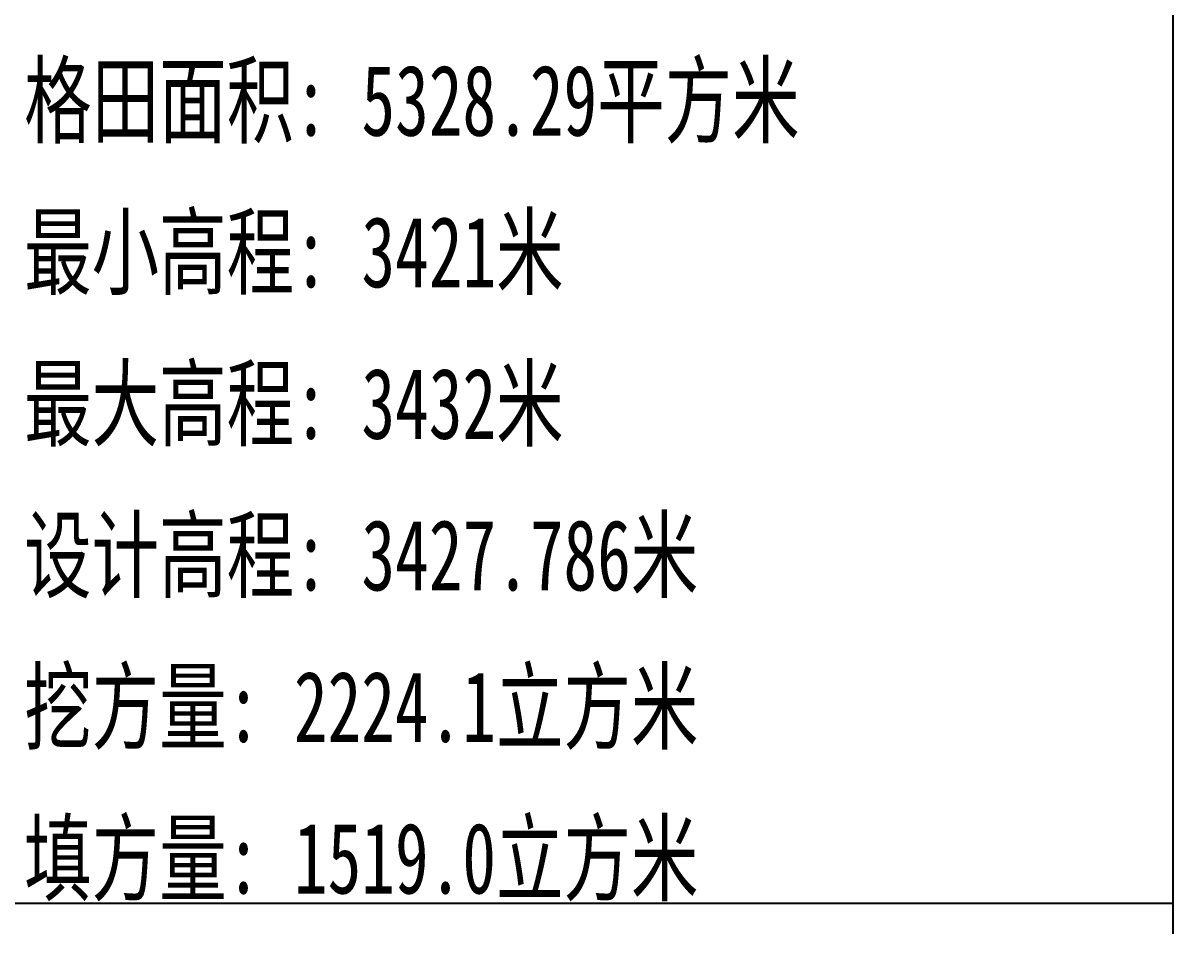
# Model space of a CAD drawing. Extents: x 4283 to 40403, y 1134 to 1764.
# Drawn here: x 27108.4 to 27173.5, y 1512.4 to 1563.9 of the extents above; entities that cross this region are included whole.
import ezdxf
from ezdxf.enums import TextEntityAlignment as Align

# ---------------------------------------------------------------- set-up
doc = ezdxf.new("R2010")
doc.units = 0
doc.layers.add('tdz_土方计算图', color=7, linetype='Continuous')
doc.styles.add('GLand', font='')
doc.styles.get('GLand').set_extended_font_data('FangSong_GB2312')

msp = doc.modelspace()

# ---------------------------------------------------------------- linework, layer by layer
msp.add_lwpolyline([(27043.46, 1514.092), (27173.46, 1514.092)])
at = {"layer": 'tdz_土方计算图', "linetype": 'Continuous'}
msp.add_lwpolyline([(27173.46, 1672.357), (27173.46, 1512.357)], dxfattribs=at)

# ---------------------------------------------------------------- texts
at = {"layer": 'tdz_土方计算图', "style": 'GLand', "width": 0.7}
for s, p in [('格田面积: 5328.29平方米', (27108.46, 1559.5)), ('最小高程: 3421米', (27108.46, 1550.929)), ('最大高程: 3432米', (27108.46, 1542.358)), ('设计高程: 3427.786米', (27108.46, 1533.787)), ('挖方量: 2224.1立方米', (27108.46, 1525.216)), ('填方量: 1519.0立方米', (27108.46, 1516.645))]:
    msp.add_text(s, height=4, dxfattribs=at).set_placement(p, align=Align.MIDDLE_LEFT)

doc.saveas('drawing.dxf')
